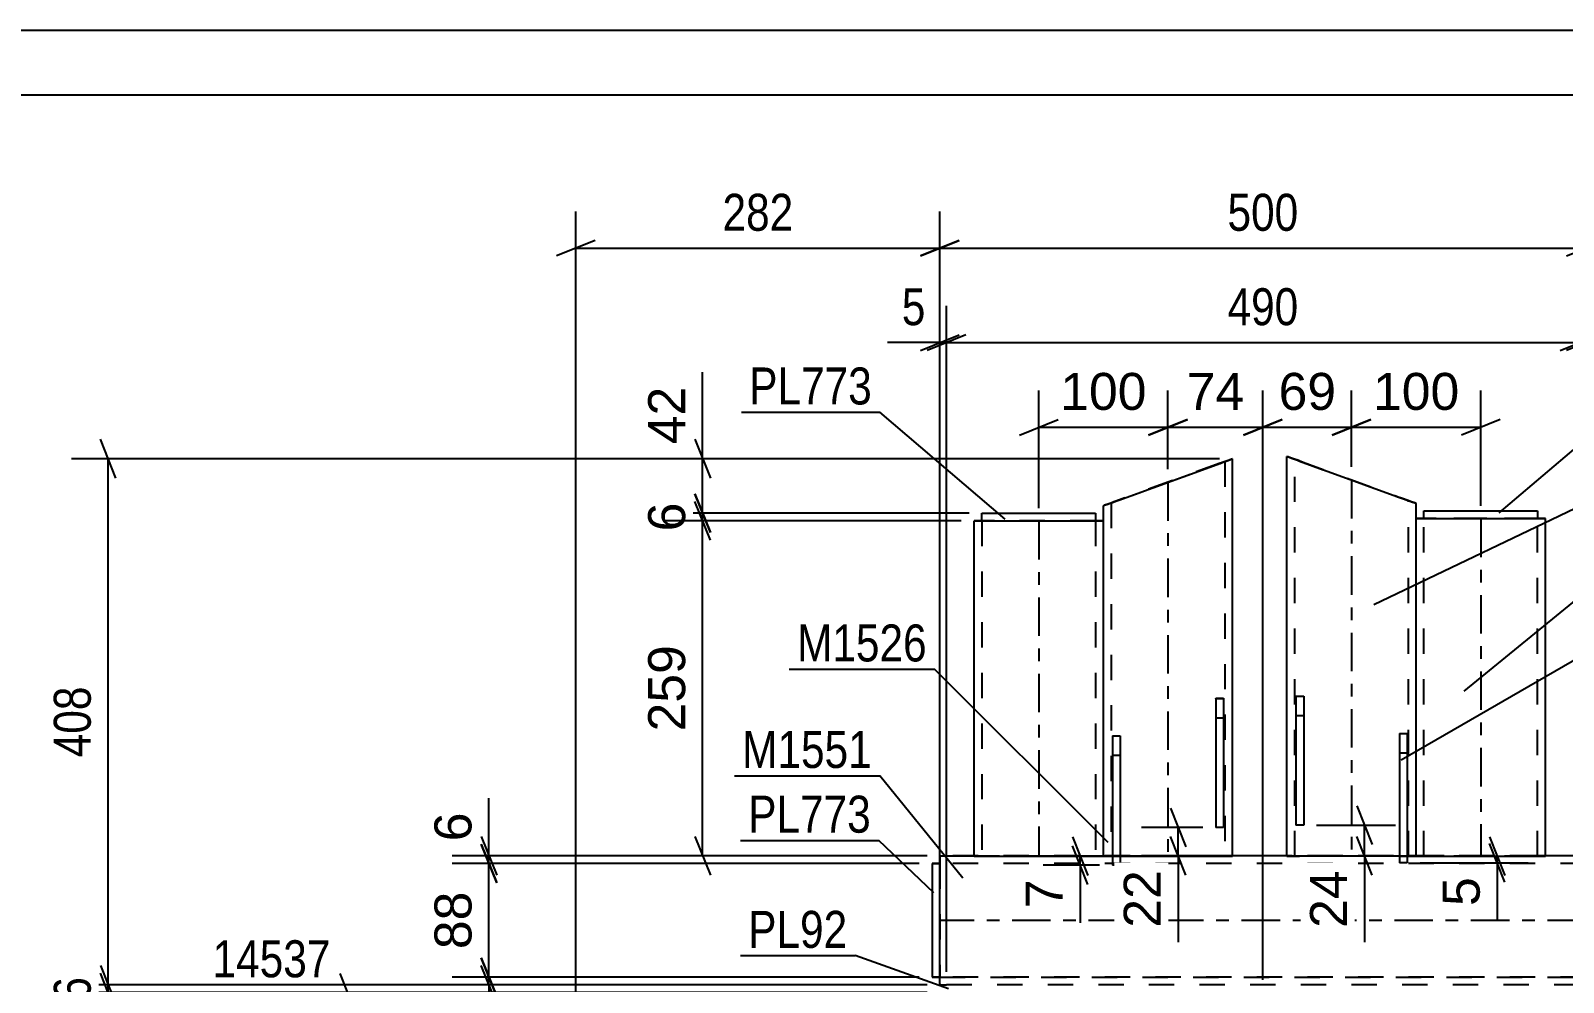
# Model space of a CAD drawing. Header units: millimetres. Extents: x -132 to 462, y -157 to 263.
# Drawn here: x 100.2 to 218.8, y 189.3 to 263 of the extents above; entities that cross this region are included whole.
import ezdxf

# ---------------------------------------------------------------- set-up
doc = ezdxf.new("R2010")
doc.units = ezdxf.units.MM
doc.linetypes.add('DXK_LINE_DOT2', pattern=[3.9198, 1.9599, -1.9599])
doc.linetypes.add('DXK_LINE_DOT3', pattern=[5.9187, 2.979, -0.9799, 0.9799, -0.9799])
doc.styles.add('Arial', font='ARIAL.TTF', dxfattribs={"height": 0.2})
doc.styles.add('Arial Narrow', font='ARIALN.TTF', dxfattribs={"height": 0.2})

# ---------------------------------------------------------------- blocks, each defined once
blk = doc.blocks.new('Unknown-339278202-1134')
at = {"color": 5, "linetype": 'Continuous'}
for p, q in [((461.95, 263), (-132.05, 263)), ((456.95, 258), (-127.05, 258))]:
    blk.add_line(p, q, dxfattribs=at)
blk = doc.blocks.new('Part-339278202-7740 - 2097')
at = {"color": 2, "linetype": 'Continuous'}
for p, q in [((198.12, 211.47), (198.12, 201.47)), ((198.12, 211.47), (198.72, 211.47)), ((198.72, 211.47), (198.72, 201.47)), ((198.72, 201.47), (198.12, 201.47))]:
    blk.add_line(p, q, dxfattribs=at)
at = {"color": 7, "linetype": 'DXK_LINE_DOT2'}
for p, q in [((198.12, 211.47), (198.12, 211.47)), ((198.12, 211.47), (198.72, 211.47)), ((198.72, 211.47), (198.72, 211.47)), ((198.12, 209.97), (198.72, 209.97))]:
    blk.add_line(p, q, dxfattribs=at)
blk = doc.blocks.new('Part-339278202-7738 - 2097')
at = {"color": 2, "linetype": 'Continuous'}
for p, q in [((173.81, 225.03), (173.81, 225.63)), ((173.81, 225.63), (182.61, 225.63)), ((182.61, 225.63), (182.61, 225.03))]:
    blk.add_line(p, q, dxfattribs=at)
at = {"color": 7, "linetype": 'DXK_LINE_DOT2'}
for p, q in [((173.81, 225.63), (182.61, 225.63)), ((173.81, 225.03), (182.61, 225.03)), ((182.61, 225.03), (173.81, 225.03)), ((173.81, 225.03), (173.81, 225.03)), ((173.81, 225.03), (173.81, 225.03)), ((182.61, 225.03), (182.61, 225.03)), ((182.61, 225.03), (182.61, 225.03))]:
    blk.add_line(p, q, dxfattribs=at)
blk = doc.blocks.new('Part-339278202-7741 - 2097')
at = {"color": 2, "linetype": 'Continuous'}
for p, q in [((191.91, 211.3), (191.91, 201.29)), ((191.91, 211.3), (192.51, 211.3)), ((192.51, 211.3), (192.51, 201.29)), ((192.51, 201.29), (191.91, 201.29))]:
    blk.add_line(p, q, dxfattribs=at)
at = {"color": 7, "linetype": 'DXK_LINE_DOT2'}
for p, q in [((191.91, 211.29), (191.91, 211.3)), ((191.91, 211.29), (192.51, 211.29)), ((192.51, 211.29), (192.51, 211.3)), ((191.91, 209.79), (192.51, 209.79))]:
    blk.add_line(p, q, dxfattribs=at)
blk = doc.blocks.new('Part-339278202-7737 - 2097')
at = {"color": 2, "linetype": 'Continuous'}
for p, q in [((208.02, 225.21), (208.02, 225.81)), ((208.02, 225.81), (216.82, 225.81)), ((216.82, 225.81), (216.82, 225.21))]:
    blk.add_line(p, q, dxfattribs=at)
at = {"color": 7, "linetype": 'DXK_LINE_DOT2'}
for p, q in [((208.02, 225.81), (216.82, 225.81)), ((216.82, 225.21), (208.02, 225.21)), ((216.82, 225.21), (208.02, 225.21)), ((208.02, 225.21), (208.02, 225.21)), ((208.02, 225.21), (208.02, 225.21)), ((216.82, 225.21), (216.82, 225.21)), ((216.82, 225.21), (216.82, 225.21))]:
    blk.add_line(p, q, dxfattribs=at)
blk = doc.blocks.new('Part-339278202-7739 - 2097')
at = {"color": 2, "linetype": 'Continuous'}
for p, q in [((206.12, 208.56), (206.12, 198.56)), ((206.12, 208.56), (206.72, 208.56)), ((206.72, 208.56), (206.72, 198.56)), ((206.72, 198.56), (206.12, 198.56))]:
    blk.add_line(p, q, dxfattribs=at)
at = {"color": 7, "linetype": 'DXK_LINE_DOT2'}
for p, q in [((206.12, 208.56), (206.12, 208.56)), ((206.12, 208.56), (206.72, 208.56)), ((206.72, 208.56), (206.72, 208.56)), ((206.12, 207.06), (206.72, 207.06))]:
    blk.add_line(p, q, dxfattribs=at)
blk = doc.blocks.new('Part-339278202-7742 - 2097')
at = {"color": 2, "linetype": 'Continuous'}
for p, q in [((183.91, 208.38), (183.91, 198.38)), ((183.91, 208.38), (184.51, 208.38)), ((184.51, 208.38), (184.51, 198.38)), ((184.51, 198.38), (183.91, 198.38))]:
    blk.add_line(p, q, dxfattribs=at)
at = {"color": 7, "linetype": 'DXK_LINE_DOT2'}
for p, q in [((183.91, 208.38), (183.91, 208.38)), ((183.91, 208.38), (184.51, 208.38)), ((184.51, 208.38), (184.51, 208.38)), ((183.91, 206.88), (184.51, 206.88))]:
    blk.add_line(p, q, dxfattribs=at)
blk = doc.blocks.new('Part-339278202-7743 - 2097')
at = {"color": 2, "linetype": 'Continuous'}
for p, q in [((170.56, 199.1), (173.21, 199.1)), ((170.56, 199.1), (170.56, 197.9)), ((197.42, 199.1), (193.21, 199.1)), ((220.56, 199.1), (217.42, 199.1)), ((220.56, 199.1), (220.56, 199.01)), ((220.56, 199.01), (220.56, 189.1)), ((170.56, 189.19), (170.56, 197.9)), ((170.56, 189.19), (170.56, 189.1)), ((170.56, 189.1), (171.06, 189.1)), ((170.56, 189.1), (171.06, 189.1)), ((220.56, 189.1), (220.06, 189.1)), ((220.56, 189.1), (220.06, 189.1))]:
    blk.add_line(p, q, dxfattribs=at)
at = {"color": 7, "linetype": 'DXK_LINE_DOT2'}
for p, q in [((220.56, 199.1), (170.56, 199.1)), ((170.56, 199.1), (170.56, 199.1)), ((220.56, 198.5), (170.56, 198.5)), ((220.56, 198.5), (170.56, 198.5)), ((170.56, 198.5), (170.56, 198.5)), ((170.56, 198.5), (170.56, 198.45)), ((170.56, 198.45), (170.56, 198.13)), ((173.21, 199.1), (193.21, 199.1)), ((217.42, 199.1), (197.42, 199.1)), ((220.56, 199.1), (220.56, 199.1)), ((220.56, 198.5), (220.56, 198.5)), ((220.56, 198.45), (220.56, 198.5)), ((170.56, 190.3), (170.56, 190.3)), ((170.56, 190.3), (170.56, 190.3)), ((170.56, 190.3), (170.56, 190.3)), ((220.56, 190.3), (220.56, 190.3)), ((220.56, 190.3), (220.56, 190.3)), ((220.56, 190.3), (220.56, 190.3)), ((170.56, 189.7), (220.56, 189.7)), ((220.56, 189.7), (170.56, 189.7)), ((170.56, 189.7), (170.56, 189.7)), ((170.56, 189.1), (170.56, 189.1)), ((170.56, 189.1), (170.56, 189.1)), ((220.06, 189.1), (171.06, 189.1)), ((220.06, 189.1), (171.06, 189.1)), ((220.56, 189.7), (220.56, 189.7)), ((220.56, 189.1), (220.56, 189.1)), ((220.56, 189.1), (220.56, 189.1))]:
    blk.add_line(p, q, dxfattribs=at)
at = {"color": 7, "linetype": 'DXK_LINE_DOT3'}
blk.add_line((220.56, 194.1), (170.56, 194.1), dxfattribs=at)
blk = doc.blocks.new('Part-339278202-7746 - 2097')
at = {"color": 2, "linetype": 'Continuous'}
for p, q in [((207.42, 199.1), (207.42, 225.21)), ((207.42, 225.21), (207.51, 225.21)), ((207.51, 225.21), (207.77, 225.21)), ((207.77, 225.21), (208.16, 225.21)), ((208.16, 225.21), (208.62, 225.21)), ((208.62, 225.21), (216.22, 225.21)), ((216.22, 225.21), (216.68, 225.21)), ((216.68, 225.21), (217.07, 225.21)), ((217.07, 225.21), (217.33, 225.21)), ((217.33, 225.21), (217.42, 225.21)), ((217.42, 199.1), (217.42, 225.21)), ((207.46, 199.06), (207.51, 199.06)), ((207.77, 199.06), (207.51, 199.06)), ((208.16, 199.06), (207.77, 199.06)), ((208.62, 199.06), (208.16, 199.06)), ((208.62, 199.06), (216.22, 199.06)), ((216.68, 199.06), (216.22, 199.06)), ((217.07, 199.06), (216.68, 199.06)), ((217.33, 199.06), (217.07, 199.06)), ((217.33, 199.06), (217.38, 199.06))]:
    blk.add_line(p, q, dxfattribs=at)
at = {"color": 7, "linetype": 'DXK_LINE_DOT2'}
for p, q in [((207.42, 225.21), (207.42, 225.21)), ((207.51, 225.21), (207.42, 225.21)), ((207.77, 225.21), (207.51, 225.21)), ((208.06, 225.21), (207.77, 225.21)), ((208.02, 225.21), (208.02, 225.21)), ((208.02, 199.06), (208.02, 225.21)), ((208.02, 225.21), (208.06, 225.21)), ((208.06, 225.21), (208.02, 225.21)), ((208.06, 225.21), (208.16, 225.21)), ((208.19, 225.21), (208.06, 225.21)), ((208.39, 225.21), (208.06, 225.21)), ((208.16, 225.21), (208.19, 225.21)), ((208.19, 225.21), (208.39, 225.21)), ((208.39, 225.21), (208.19, 225.21)), ((216.22, 225.21), (208.39, 225.21)), ((216.45, 225.21), (208.39, 225.21)), ((216.45, 225.21), (208.39, 225.21)), ((216.64, 225.21), (216.22, 225.21)), ((216.45, 225.21), (216.64, 225.21)), ((216.64, 225.21), (216.45, 225.21)), ((216.64, 225.21), (216.77, 225.21)), ((216.77, 225.21), (216.64, 225.21)), ((217.07, 225.21), (216.64, 225.21)), ((216.77, 225.21), (216.82, 225.21)), ((216.82, 225.21), (216.77, 225.21)), ((216.82, 225.21), (216.82, 225.21)), ((216.82, 199.06), (216.82, 225.21)), ((217.33, 225.21), (217.07, 225.21)), ((217.42, 225.21), (217.33, 225.21)), ((217.42, 225.21), (217.42, 225.21)), ((207.42, 199.06), (207.42, 199.1)), ((207.42, 199.1), (207.42, 199.06)), ((207.42, 199.06), (207.42, 199.06)), ((207.42, 199.06), (207.46, 199.06)), ((207.42, 199.06), (207.51, 199.06)), ((207.51, 199.06), (207.77, 199.06)), ((207.77, 199.06), (208.16, 199.06)), ((208.02, 199.1), (208.02, 199.06)), ((208.02, 199.06), (208.06, 199.06)), ((208.06, 199.06), (208.02, 199.06)), ((208.06, 199.06), (208.16, 199.06)), ((208.19, 199.06), (208.06, 199.06)), ((208.16, 199.06), (208.19, 199.06)), ((208.16, 199.06), (208.39, 199.06)), ((208.19, 199.06), (208.39, 199.06)), ((208.39, 199.06), (208.19, 199.06)), ((216.22, 199.06), (208.39, 199.06)), ((216.45, 199.06), (208.39, 199.06)), ((216.45, 199.06), (208.39, 199.06)), ((216.22, 199.06), (216.68, 199.06)), ((216.45, 199.06), (216.64, 199.06)), ((216.64, 199.06), (216.45, 199.06)), ((216.64, 199.06), (216.77, 199.06)), ((216.77, 199.06), (216.64, 199.06)), ((216.68, 199.06), (217.07, 199.06)), ((216.77, 199.06), (216.82, 199.06)), ((216.82, 199.06), (216.77, 199.06)), ((216.82, 199.1), (216.82, 199.06)), ((217.07, 199.06), (217.33, 199.06)), ((217.33, 199.06), (217.42, 199.06)), ((217.38, 199.06), (217.42, 199.06)), ((217.42, 199.06), (217.42, 199.1)), ((217.42, 199.1), (217.42, 199.06)), ((217.42, 199.06), (217.42, 199.06))]:
    blk.add_line(p, q, dxfattribs=at)
at = {"color": 7, "linetype": 'DXK_LINE_DOT3'}
blk.add_line((212.42, 225.21), (212.42, 199.06), dxfattribs=at)
blk = doc.blocks.new('Part-339278202-7733 - 2097')
at = {"color": 2, "linetype": 'Continuous'}
for p, q in [((197.42, 199.1), (197.42, 230.03)), ((197.42, 230.03), (197.51, 230)), ((197.51, 230), (197.77, 229.9)), ((197.77, 229.9), (198.16, 229.76)), ((198.16, 229.76), (198.62, 229.59)), ((198.62, 229.59), (206.22, 226.83)), ((206.22, 226.83), (206.68, 226.66)), ((206.68, 226.66), (207.07, 226.52)), ((207.07, 226.52), (207.33, 226.42)), ((207.33, 226.42), (207.42, 226.39)), ((207.42, 199.1), (207.42, 226.39)), ((197.46, 199.06), (197.51, 199.06)), ((197.77, 199.06), (197.51, 199.06)), ((198.16, 199.06), (197.77, 199.06)), ((198.62, 199.06), (198.16, 199.06)), ((206.12, 199.06), (198.62, 199.06)), ((206.72, 199.06), (207.07, 199.06)), ((207.07, 199.06), (207.33, 199.06)), ((207.33, 199.06), (207.38, 199.06))]:
    blk.add_line(p, q, dxfattribs=at)
at = {"color": 7, "linetype": 'DXK_LINE_DOT2'}
for p, q in [((197.42, 230.03), (197.42, 230.03)), ((197.51, 229.99), (197.42, 230.03)), ((197.77, 229.9), (197.51, 229.99)), ((198.16, 229.76), (197.77, 229.9)), ((198.02, 229.81), (198.02, 229.81)), ((198.02, 199.06), (198.02, 229.81)), ((198.02, 229.81), (198.06, 229.79)), ((198.06, 229.79), (198.02, 229.81)), ((198.06, 229.79), (198.19, 229.75)), ((198.19, 229.75), (198.06, 229.79)), ((198.62, 229.59), (198.16, 229.76)), ((198.19, 229.75), (198.39, 229.67)), ((198.39, 229.68), (198.19, 229.75)), ((198.39, 229.68), (206.45, 226.74)), ((198.39, 229.67), (206.45, 226.74)), ((198.62, 229.59), (206.22, 226.82)), ((206.64, 226.67), (206.22, 226.82)), ((206.45, 226.74), (206.64, 226.67)), ((206.64, 226.67), (206.45, 226.74)), ((206.64, 226.67), (206.77, 226.62)), ((206.77, 226.62), (206.64, 226.67)), ((207.07, 226.52), (206.64, 226.67)), ((206.77, 226.62), (206.82, 226.61)), ((206.82, 226.61), (206.77, 226.62)), ((206.82, 226.61), (206.82, 226.61)), ((206.82, 199.06), (206.82, 226.61)), ((207.33, 226.42), (207.07, 226.52)), ((207.42, 226.39), (207.33, 226.42)), ((207.42, 226.39), (207.42, 226.39)), ((197.42, 199.06), (197.42, 199.1)), ((197.42, 199.1), (197.42, 199.06)), ((197.42, 199.06), (197.42, 199.06)), ((197.42, 199.06), (197.46, 199.06)), ((197.42, 199.06), (197.51, 199.06)), ((197.51, 199.06), (197.77, 199.06)), ((197.77, 199.06), (198.16, 199.06)), ((198.02, 199.1), (198.02, 199.06)), ((198.02, 199.06), (198.06, 199.06)), ((198.06, 199.06), (198.02, 199.06)), ((198.06, 199.06), (198.19, 199.06)), ((198.19, 199.06), (198.06, 199.06)), ((198.16, 199.06), (198.39, 199.06)), ((198.19, 199.06), (198.39, 199.06)), ((198.39, 199.06), (198.19, 199.06)), ((206.22, 199.06), (198.39, 199.06)), ((206.45, 199.06), (198.39, 199.06)), ((206.45, 199.06), (198.39, 199.06)), ((206.22, 199.06), (206.12, 199.06)), ((206.22, 199.06), (206.68, 199.06)), ((206.22, 199.06), (206.68, 199.06)), ((206.45, 199.06), (206.64, 199.06)), ((206.64, 199.06), (206.45, 199.06)), ((206.64, 199.06), (206.77, 199.06)), ((206.77, 199.06), (206.64, 199.06)), ((206.68, 199.06), (207.07, 199.06)), ((206.68, 199.06), (206.72, 199.06)), ((206.77, 199.06), (206.82, 199.06)), ((206.82, 199.06), (206.77, 199.06)), ((206.82, 199.1), (206.82, 199.06)), ((207.07, 199.06), (207.33, 199.06)), ((207.33, 199.06), (207.42, 199.06)), ((207.38, 199.06), (207.42, 199.06)), ((207.42, 199.06), (207.42, 199.1)), ((207.42, 199.1), (207.42, 199.06)), ((207.42, 199.06), (207.42, 199.06))]:
    blk.add_line(p, q, dxfattribs=at)
at = {"color": 7, "linetype": 'DXK_LINE_DOT3'}
blk.add_line((202.42, 228.21), (202.42, 199.06), dxfattribs=at)
blk = doc.blocks.new('Part-339278202-7734 - 2097')
at = {"color": 7, "linetype": 'DXK_LINE_DOT2'}
for p, q in [((192.24, 229.5), (184.18, 226.56)), ((192.24, 229.49), (184.18, 226.56)), ((184.41, 226.65), (192.01, 229.41)), ((192.47, 229.58), (192.01, 229.41)), ((192.24, 229.49), (192.47, 229.58)), ((192.24, 229.5), (192.43, 229.57)), ((192.43, 229.57), (192.47, 229.58)), ((192.86, 229.72), (192.47, 229.58)), ((192.47, 229.58), (192.56, 229.61)), ((192.47, 229.58), (192.56, 229.61)), ((192.56, 229.61), (192.61, 229.63)), ((192.56, 229.61), (192.61, 229.63)), ((192.61, 229.63), (192.61, 229.63)), ((192.61, 229.63), (192.61, 199.06)), ((193.12, 229.81), (192.86, 229.72)), ((193.21, 229.85), (193.12, 229.81)), ((193.21, 229.85), (193.21, 229.85)), ((184.41, 226.65), (183.86, 226.44)), ((183.3, 226.24), (183.21, 226.21)), ((183.21, 226.21), (183.21, 226.21)), ((183.56, 226.34), (183.3, 226.24)), ((183.86, 226.44), (183.56, 226.34)), ((183.86, 226.44), (183.81, 226.43)), ((183.81, 226.43), (183.86, 226.44)), ((183.81, 226.43), (183.81, 226.43)), ((183.81, 226.43), (183.81, 199.06)), ((183.86, 226.44), (183.99, 226.49)), ((183.95, 226.48), (183.86, 226.44)), ((184.18, 226.56), (183.95, 226.48)), ((183.99, 226.49), (184.18, 226.56)), ((183.21, 199.06), (183.21, 199.1)), ((183.21, 199.1), (183.21, 199.06)), ((183.21, 199.06), (183.21, 199.06)), ((183.21, 199.06), (183.25, 199.06)), ((183.21, 199.06), (183.3, 199.06)), ((183.3, 199.06), (183.56, 199.06)), ((183.56, 199.06), (183.95, 199.06)), ((183.86, 199.06), (183.81, 199.06)), ((183.81, 199.06), (183.86, 199.06)), ((183.99, 199.06), (183.86, 199.06)), ((183.86, 199.06), (183.95, 199.06)), ((184.41, 199.06), (183.91, 199.06)), ((183.95, 199.06), (183.99, 199.06)), ((183.95, 199.06), (184.41, 199.06)), ((184.18, 199.06), (183.99, 199.06)), ((183.99, 199.06), (184.18, 199.06)), ((184.18, 199.06), (192.24, 199.06)), ((184.18, 199.06), (192.24, 199.06)), ((184.41, 199.06), (192.01, 199.06)), ((184.41, 199.06), (184.51, 199.06)), ((192.01, 199.06), (192.47, 199.06)), ((192.43, 199.06), (192.24, 199.06)), ((192.24, 199.06), (192.47, 199.06)), ((192.56, 199.06), (192.43, 199.06)), ((192.47, 199.06), (192.56, 199.06)), ((192.47, 199.06), (192.86, 199.06)), ((192.61, 199.06), (192.56, 199.06)), ((192.56, 199.06), (192.61, 199.06)), ((192.86, 199.06), (193.12, 199.06)), ((193.12, 199.06), (193.21, 199.06)), ((193.17, 199.06), (193.21, 199.06)), ((193.21, 199.06), (193.21, 199.1)), ((193.21, 199.1), (193.21, 199.06)), ((193.21, 199.06), (193.21, 199.06))]:
    blk.add_line(p, q, dxfattribs=at)
at = {"color": 2, "linetype": 'Continuous'}
for p, q in [((184.41, 226.65), (192.01, 229.41)), ((192.01, 229.41), (192.47, 229.58)), ((192.47, 229.58), (192.86, 229.72)), ((192.86, 229.72), (193.12, 229.82)), ((193.12, 229.82), (193.21, 229.85)), ((193.21, 199.1), (193.21, 229.85)), ((183.95, 226.48), (184.41, 226.65)), ((183.21, 226.21), (183.3, 226.24)), ((183.21, 199.1), (183.21, 226.21)), ((183.3, 226.24), (183.56, 226.34)), ((183.56, 226.34), (183.95, 226.48)), ((183.25, 199.06), (183.3, 199.06)), ((183.56, 199.06), (183.3, 199.06)), ((183.91, 199.06), (183.56, 199.06)), ((184.51, 199.06), (192.01, 199.06)), ((192.47, 199.06), (192.01, 199.06)), ((192.86, 199.06), (192.47, 199.06)), ((193.12, 199.06), (192.86, 199.06)), ((193.12, 199.06), (193.17, 199.06))]:
    blk.add_line(p, q, dxfattribs=at)
at = {"color": 7, "linetype": 'DXK_LINE_DOT3'}
blk.add_line((188.21, 228.03), (188.21, 199.06), dxfattribs=at)
blk = doc.blocks.new('Part-339278202-7735 - 2097')
at = {"color": 2, "linetype": 'Continuous'}
for p, q in [((173.21, 199.1), (173.21, 225.03)), ((173.21, 225.03), (173.3, 225.03)), ((173.3, 225.03), (173.56, 225.03)), ((173.56, 225.03), (173.95, 225.03)), ((173.95, 225.03), (174.41, 225.03)), ((174.41, 225.03), (182.01, 225.03)), ((182.01, 225.03), (182.47, 225.03)), ((182.47, 225.03), (182.86, 225.03)), ((182.86, 225.03), (183.12, 225.03)), ((183.12, 225.03), (183.21, 225.03)), ((183.21, 199.1), (183.21, 225.03)), ((173.25, 199.06), (173.3, 199.06)), ((173.56, 199.06), (173.3, 199.06)), ((173.95, 199.06), (173.56, 199.06)), ((174.41, 199.06), (173.95, 199.06)), ((174.41, 199.06), (182.01, 199.06)), ((182.47, 199.06), (182.01, 199.06)), ((182.86, 199.06), (182.47, 199.06)), ((183.12, 199.06), (182.86, 199.06)), ((183.12, 199.06), (183.17, 199.06))]:
    blk.add_line(p, q, dxfattribs=at)
at = {"color": 7, "linetype": 'DXK_LINE_DOT2'}
for p, q in [((173.21, 225.03), (173.21, 225.03)), ((173.3, 225.03), (173.21, 225.03)), ((173.56, 225.03), (173.3, 225.03)), ((173.86, 225.03), (173.56, 225.03)), ((173.81, 225.03), (173.81, 225.03)), ((173.81, 225.03), (173.81, 199.06)), ((173.86, 225.03), (173.81, 225.03)), ((173.81, 225.03), (173.86, 225.03)), ((173.99, 225.03), (173.86, 225.03)), ((173.86, 225.03), (173.95, 225.03)), ((174.41, 225.03), (173.86, 225.03)), ((173.95, 225.03), (173.99, 225.03)), ((174.18, 225.03), (173.99, 225.03)), ((173.99, 225.03), (174.18, 225.03)), ((174.18, 225.03), (182.24, 225.03)), ((174.18, 225.03), (182.24, 225.03)), ((174.41, 225.03), (182.01, 225.03)), ((182.47, 225.03), (182.01, 225.03)), ((182.43, 225.03), (182.24, 225.03)), ((182.24, 225.03), (182.43, 225.03)), ((182.56, 225.03), (182.43, 225.03)), ((182.43, 225.03), (182.56, 225.03)), ((182.86, 225.03), (182.47, 225.03)), ((182.61, 225.03), (182.56, 225.03)), ((182.56, 225.03), (182.61, 225.03)), ((182.61, 225.03), (182.61, 225.03)), ((182.61, 225.03), (182.61, 199.06)), ((183.12, 225.03), (182.86, 225.03)), ((183.21, 225.03), (183.12, 225.03)), ((183.21, 225.03), (183.21, 225.03)), ((173.21, 199.06), (173.21, 199.1)), ((173.21, 199.1), (173.21, 199.06)), ((173.21, 199.06), (173.21, 199.06)), ((173.21, 199.06), (173.25, 199.06)), ((173.21, 199.06), (173.3, 199.06)), ((173.3, 199.06), (173.56, 199.06)), ((173.56, 199.06), (173.95, 199.06)), ((173.86, 199.06), (173.81, 199.06)), ((173.81, 199.06), (173.86, 199.06)), ((173.99, 199.06), (173.86, 199.06)), ((173.86, 199.06), (173.95, 199.06)), ((173.95, 199.06), (173.99, 199.06)), ((173.95, 199.06), (174.18, 199.06)), ((174.18, 199.06), (173.99, 199.06)), ((173.99, 199.06), (174.18, 199.06)), ((174.18, 199.06), (182.01, 199.06)), ((174.18, 199.06), (182.24, 199.06)), ((174.18, 199.06), (182.24, 199.06)), ((182.01, 199.06), (182.47, 199.06)), ((182.43, 199.06), (182.24, 199.06)), ((182.24, 199.06), (182.43, 199.06)), ((182.56, 199.06), (182.43, 199.06)), ((182.43, 199.06), (182.56, 199.06)), ((182.47, 199.06), (182.86, 199.06)), ((182.61, 199.06), (182.56, 199.06)), ((182.56, 199.06), (182.61, 199.06)), ((182.86, 199.06), (183.12, 199.06)), ((183.12, 199.06), (183.21, 199.06)), ((183.17, 199.06), (183.21, 199.06)), ((183.21, 199.06), (183.21, 199.1)), ((183.21, 199.1), (183.21, 199.06)), ((183.21, 199.06), (183.21, 199.06))]:
    blk.add_line(p, q, dxfattribs=at)
at = {"color": 7, "linetype": 'DXK_LINE_DOT3'}
blk.add_line((178.21, 225.03), (178.21, 199.06), dxfattribs=at)
blk = doc.blocks.new('Part-339278202-7745 - 2097')
at = {"color": 2, "linetype": 'Continuous'}
for p, q in [((170.56, 198.5), (169.96, 198.5)), ((169.96, 198.5), (169.96, 189.7)), ((169.96, 189.7), (170.56, 189.7)), ((170.56, 189.7), (169.96, 189.7))]:
    blk.add_line(p, q, dxfattribs=at)
at = {"color": 7, "linetype": 'DXK_LINE_DOT2'}
for p, q in [((169.96, 198.5), (170.56, 198.5)), ((170.56, 198.5), (170.56, 189.7)), ((169.96, 189.7), (169.96, 189.7)), ((169.96, 189.7), (169.96, 189.7)), ((170.56, 189.7), (170.56, 189.7))]:
    blk.add_line(p, q, dxfattribs=at)
blk = doc.blocks.new('StraightDimension-339278202-9805 - 2097')
at = {"color": 7, "linetype": 'Continuous'}
for p, q in [((106.78, 228.35), (105.58, 231.35)), ((192.21, 229.85), (103.33, 229.85)), ((106.18, 189.1), (106.18, 229.85)), ((105.58, 190.6), (106.78, 187.6)), ((169.56, 189.1), (103.33, 189.1))]:
    blk.add_line(p, q, dxfattribs=at)
at = {"color": 0}
blk.add_wipeout([(105.43, 212.82), (101.23, 212.82), (101.23, 206.13), (105.43, 206.13)], dxfattribs=at)
at = {"color": 3, "style": 'Arial Narrow'}
blk.add_text('408', height=2.863, rotation=90.0002, dxfattribs=at).set_placement((104.83, 206.73))
blk = doc.blocks.new('StraightDimension-339278202-2503 - 2097')
at = {"color": 7, "linetype": 'Continuous'}
for p, q in [((220.06, 190.1), (220.06, 241.69)), ((220.56, 189.5), (220.56, 241.69)), ((218.56, 238.24), (221.56, 239.44)), ((222.06, 239.44), (219.06, 238.24)), ((220.06, 238.84), (220.56, 238.84)), ((220.56, 238.84), (224.64, 238.84)), ((220.56, 238.84), (224.64, 238.84))]:
    blk.add_line(p, q, dxfattribs=at)
at = {"color": 0}
blk.add_wipeout([(224.12, 239.59), (224.12, 243.79), (221.09, 243.79), (221.09, 239.59)], dxfattribs=at)
at = {"color": 3, "style": 'Arial Narrow'}
blk.add_text('5', height=2.86, dxfattribs=at).set_placement((221.69, 240.19))
blk = doc.blocks.new('StraightDimension-339278202-9509 - 2097')
at = {"color": 7, "linetype": 'Continuous'}
for p, q in [((188.21, 229.03), (188.21, 235.13)), ((195.56, 189.5), (195.56, 235.13)), ((186.71, 231.68), (189.71, 232.88)), ((197.06, 232.88), (194.06, 231.68)), ((188.21, 232.28), (195.56, 232.28))]:
    blk.add_line(p, q, dxfattribs=at)
at = {"color": 0}
blk.add_wipeout([(194.71, 233.03), (194.71, 237.23), (189.06, 237.23), (189.06, 233.03)], dxfattribs=at)
at = {"color": 3, "style": 'Arial'}
blk.add_text('74', height=2.865, dxfattribs=at).set_placement((189.66, 233.63))
blk = doc.blocks.new('StraightDimension-339278202-2517 - 2097')
at = {"color": 7, "linetype": 'Continuous'}
for p, q in [((170.56, 189.5), (170.56, 241.69)), ((171.06, 190.1), (171.06, 241.69)), ((170.56, 238.84), (166.49, 238.84)), ((170.56, 238.84), (166.49, 238.84)), ((169.06, 238.24), (172.06, 239.44)), ((172.56, 239.44), (169.56, 238.24)), ((170.56, 238.84), (171.06, 238.84))]:
    blk.add_line(p, q, dxfattribs=at)
at = {"color": 0}
blk.add_wipeout([(170.04, 239.59), (170.04, 243.79), (167.01, 243.79), (167.01, 239.59)], dxfattribs=at)
at = {"color": 3, "style": 'Arial Narrow'}
blk.add_text('5', height=2.86, dxfattribs=at).set_placement((167.61, 240.19))
blk = doc.blocks.new('StraightDimension-339278202-2308 - 2097')
at = {"color": 7, "linetype": 'Continuous'}
for p, q in [((142.37, 170.84), (142.37, 249)), ((170.56, 189.49), (170.56, 249)), ((143.87, 246.75), (140.87, 245.55)), ((142.37, 246.15), (170.56, 246.15)), ((169.06, 245.55), (172.06, 246.75))]:
    blk.add_line(p, q, dxfattribs=at)
at = {"color": 0}
blk.add_wipeout([(159.81, 246.9), (159.81, 251.1), (153.13, 251.1), (153.13, 246.9)], dxfattribs=at)
at = {"color": 3, "style": 'Arial Narrow'}
blk.add_text('282', height=2.863, dxfattribs=at).set_placement((153.73, 247.5))
blk = doc.blocks.new('StraightDimension-339278202-2509 - 2097')
at = {"color": 7, "linetype": 'Continuous'}
for p, q in [((171.06, 190.1), (171.06, 241.69)), ((220.06, 190.1), (220.06, 241.69)), ((172.56, 239.44), (169.56, 238.24)), ((171.06, 238.84), (220.06, 238.84)), ((218.56, 238.24), (221.56, 239.44))]:
    blk.add_line(p, q, dxfattribs=at)
at = {"color": 0}
blk.add_wipeout([(198.91, 239.59), (198.91, 243.79), (192.22, 243.79), (192.22, 239.59)], dxfattribs=at)
at = {"color": 3, "style": 'Arial Narrow'}
blk.add_text('490', height=2.863, dxfattribs=at).set_placement((192.82, 240.19))
blk = doc.blocks.new('StraightDimension-339278202-2283 - 2097')
at = {"color": 7, "linetype": 'Continuous'}
for p, q in [((124.1, 189.99), (125.3, 186.99)), ((169.56, 188.49), (114.26, 188.49)), ((124.7, 180.1), (124.7, 188.49)), ((125.3, 178.6), (124.1, 181.6)), ((169.56, 180.1), (109.76, 180.1))]:
    blk.add_line(p, q, dxfattribs=at)
at = {"color": 0, "linetype": 'Continuous'}
blk.add_wipeout([(124, 189.09), (124, 193.29), (113.66, 193.29), (113.66, 189.09)], dxfattribs=at)
at = {"color": 0}
blk.add_wipeout([(123.95, 186.73), (119.75, 186.73), (119.75, 181.87), (123.95, 181.87)], dxfattribs=at)
at = {"color": 3, "linetype": 'Continuous', "style": 'Arial Narrow'}
blk.add_text('14537', height=2.863, dxfattribs=at).set_placement((114.26, 189.69))
at = {"color": 3, "style": 'Arial Narrow'}
blk.add_text('84', height=2.863, rotation=90.0002, dxfattribs=at).set_placement((123.35, 182.47))
blk = doc.blocks.new('StraightDimension-339278202-2328 - 2097')
at = {"color": 7, "linetype": 'Continuous'}
for p, q in [((170.56, 189.49), (170.56, 249)), ((220.56, 189.49), (220.56, 249)), ((172.06, 246.75), (169.06, 245.55)), ((170.56, 246.15), (220.56, 246.15)), ((219.06, 245.55), (222.06, 246.75))]:
    blk.add_line(p, q, dxfattribs=at)
at = {"color": 0}
blk.add_wipeout([(198.91, 246.9), (198.91, 251.1), (192.22, 251.1), (192.22, 246.9)], dxfattribs=at)
at = {"color": 3, "style": 'Arial Narrow'}
blk.add_text('500', height=2.863, dxfattribs=at).set_placement((192.82, 247.5))
blk = doc.blocks.new('StraightDimension-339278202-9445 - 2097')
at = {"color": 7, "linetype": 'Continuous'}
for p, q in [((135.65, 199.1), (135.65, 203.57)), ((135.65, 199.1), (135.65, 203.57)), ((135.05, 200.6), (136.25, 197.6)), ((136.25, 197), (135.05, 200)), ((169.56, 199.1), (132.8, 199.1)), ((168.96, 198.5), (132.8, 198.5)), ((135.65, 198.5), (135.65, 199.1))]:
    blk.add_line(p, q, dxfattribs=at)
at = {"color": 0}
blk.add_wipeout([(134.9, 203.05), (130.7, 203.05), (130.7, 199.62), (134.9, 199.62)], dxfattribs=at)
at = {"color": 3, "style": 'Arial'}
blk.add_text('6', height=2.87, rotation=90.0002, dxfattribs=at).set_placement((134.3, 200.22))
blk = doc.blocks.new('StraightDimension-339278202-9446 - 2097')
at = {"color": 7, "linetype": 'Continuous'}
for p, q in [((135.05, 200), (136.25, 197)), ((168.96, 198.5), (132.8, 198.5)), ((135.65, 189.7), (135.65, 198.5)), ((136.25, 188.2), (135.05, 191.2)), ((168.96, 189.7), (132.8, 189.7))]:
    blk.add_line(p, q, dxfattribs=at)
at = {"color": 0}
blk.add_wipeout([(134.9, 196.92), (130.7, 196.92), (130.7, 191.27), (134.9, 191.27)], dxfattribs=at)
at = {"color": 3, "style": 'Arial'}
blk.add_text('88', height=2.865, rotation=90.0002, dxfattribs=at).set_placement((134.3, 191.87))
blk = doc.blocks.new('StraightDimension-339278202-9447 - 2097')
at = {"color": 7, "linetype": 'Continuous'}
for p, q in [((135.05, 191.2), (136.25, 188.2)), ((136.25, 187.6), (135.05, 190.6)), ((168.96, 189.7), (132.8, 189.7)), ((169.56, 189.1), (132.8, 189.1)), ((135.65, 189.1), (135.65, 189.7)), ((135.65, 189.1), (135.65, 184.62)), ((135.65, 189.1), (135.65, 184.62))]:
    blk.add_line(p, q, dxfattribs=at)
at = {"color": 0}
blk.add_wipeout([(134.9, 188.57), (130.7, 188.57), (130.7, 185.15), (134.9, 185.15)], dxfattribs=at)
at = {"color": 3, "style": 'Arial'}
blk.add_text('6', height=2.87, rotation=90.0002, dxfattribs=at).set_placement((134.3, 185.75))
blk = doc.blocks.new('StraightDimension-339278202-9507 - 2097')
at = {"color": 7, "linetype": 'Continuous'}
for p, q in [((202.42, 229.21), (202.42, 235.13)), ((212.42, 226.21), (212.42, 235.13)), ((200.92, 231.68), (203.92, 232.88)), ((213.92, 232.88), (210.92, 231.68)), ((202.42, 232.28), (212.42, 232.28))]:
    blk.add_line(p, q, dxfattribs=at)
at = {"color": 0}
blk.add_wipeout([(211.35, 233.03), (211.35, 237.23), (203.48, 237.23), (203.48, 233.03)], dxfattribs=at)
at = {"color": 3, "style": 'Arial'}
blk.add_text('100', height=2.865, dxfattribs=at).set_placement((204.08, 233.63))
blk = doc.blocks.new('StraightDimension-339278202-9508 - 2097')
at = {"color": 7, "linetype": 'Continuous'}
for p, q in [((195.56, 189.5), (195.56, 235.13)), ((202.42, 229.21), (202.42, 235.13)), ((194.06, 231.68), (197.06, 232.88)), ((203.92, 232.88), (200.92, 231.68)), ((195.56, 232.28), (202.42, 232.28))]:
    blk.add_line(p, q, dxfattribs=at)
at = {"color": 0}
blk.add_wipeout([(201.81, 233.03), (201.81, 237.23), (196.17, 237.23), (196.17, 233.03)], dxfattribs=at)
at = {"color": 3, "style": 'Arial'}
blk.add_text('69', height=2.865, dxfattribs=at).set_placement((196.77, 233.63))
blk = doc.blocks.new('StraightDimension-339278202-9510 - 2097')
at = {"color": 7, "linetype": 'Continuous'}
for p, q in [((178.21, 226.03), (178.21, 235.13)), ((188.21, 229.03), (188.21, 235.13)), ((176.71, 231.68), (179.71, 232.88)), ((189.71, 232.88), (186.71, 231.68)), ((178.21, 232.28), (188.21, 232.28))]:
    blk.add_line(p, q, dxfattribs=at)
at = {"color": 0}
blk.add_wipeout([(187.15, 233.03), (187.15, 237.23), (179.27, 237.23), (179.27, 233.03)], dxfattribs=at)
at = {"color": 3, "style": 'Arial'}
blk.add_text('100', height=2.865, dxfattribs=at).set_placement((179.87, 233.63))
blk = doc.blocks.new('StraightDimension-339278202-9678 - 2097')
at = {"color": 7, "linetype": 'Continuous'}
for p, q in [((180.81, 200.56), (182.01, 197.56)), ((182.01, 196.88), (180.81, 199.88)), ((182.91, 199.06), (178.56, 199.06)), ((182.91, 198.38), (178.56, 198.38)), ((181.41, 198.38), (181.41, 199.06)), ((181.41, 198.38), (181.41, 193.91)), ((181.41, 198.38), (181.41, 193.91))]:
    blk.add_line(p, q, dxfattribs=at)
at = {"color": 0}
blk.add_wipeout([(180.66, 197.86), (176.46, 197.86), (176.46, 194.43), (180.66, 194.43)], dxfattribs=at)
at = {"color": 3, "style": 'Arial'}
blk.add_text('7', height=2.87, rotation=90.0002, dxfattribs=at).set_placement((180.06, 195.03))
blk = doc.blocks.new('StraightDimension-339278202-9705 - 2097')
at = {"color": 7, "linetype": 'Continuous'}
for p, q in [((213.09, 200.56), (214.29, 197.56)), ((214.29, 197.06), (213.09, 200.06)), ((207.71, 199.06), (216.09, 199.06)), ((207.72, 198.56), (216.09, 198.56)), ((213.69, 198.56), (213.69, 199.06)), ((213.69, 198.56), (213.69, 194.08)), ((213.69, 198.56), (213.69, 194.08))]:
    blk.add_line(p, q, dxfattribs=at)
at = {"color": 0}
blk.add_wipeout([(212.94, 198.03), (208.74, 198.03), (208.74, 194.61), (212.94, 194.61)], dxfattribs=at)
at = {"color": 3, "style": 'Arial'}
blk.add_text('5', height=2.87, rotation=90.0002, dxfattribs=at).set_placement((212.34, 195.21))
blk = doc.blocks.new('StraightDimension-339278202-9720 - 2097')
at = {"color": 7, "linetype": 'Continuous'}
for p, q in [((202.82, 202.97), (204.02, 199.97)), ((199.72, 201.47), (205.82, 201.47)), ((204.02, 197.6), (202.82, 200.6)), ((203.42, 199.1), (203.42, 201.47)), ((198.39, 199.1), (205.82, 199.1)), ((203.42, 199.1), (203.42, 192.4)), ((203.42, 199.1), (203.42, 192.4))]:
    blk.add_line(p, q, dxfattribs=at)
at = {"color": 0}
blk.add_wipeout([(202.67, 198.57), (198.47, 198.57), (198.47, 192.92), (202.67, 192.92)], dxfattribs=at)
at = {"color": 3, "style": 'Arial'}
blk.add_text('24', height=2.865, rotation=90.0002, dxfattribs=at).set_placement((202.07, 193.52))
blk = doc.blocks.new('StraightDimension-339278202-9727 - 2097')
at = {"color": 7, "linetype": 'Continuous'}
for p, q in [((188.4, 202.79), (189.6, 199.79)), ((190.91, 201.29), (186.15, 201.29)), ((189.6, 197.6), (188.4, 200.6)), ((189, 199.1), (189, 201.29)), ((192.21, 199.1), (186.15, 199.1)), ((189, 199.1), (189, 192.4)), ((189, 199.1), (189, 192.4))]:
    blk.add_line(p, q, dxfattribs=at)
at = {"color": 0}
blk.add_wipeout([(188.25, 198.57), (184.05, 198.57), (184.05, 192.93), (188.25, 192.93)], dxfattribs=at)
at = {"color": 3, "style": 'Arial'}
blk.add_text('22', height=2.865, rotation=90.0002, dxfattribs=at).set_placement((187.65, 193.53))
blk = doc.blocks.new('StraightDimension-339278202-9737 - 2097')
at = {"color": 7, "linetype": 'Continuous'}
for p, q in [((152.19, 229.85), (152.19, 236.55)), ((152.19, 229.85), (152.19, 236.55)), ((151.59, 231.35), (152.79, 228.35)), ((192.21, 229.85), (149.34, 229.85)), ((152.19, 225.63), (152.19, 229.85)), ((152.79, 224.13), (151.59, 227.13)), ((172.81, 225.63), (149.34, 225.63))]:
    blk.add_line(p, q, dxfattribs=at)
at = {"color": 0}
blk.add_wipeout([(151.44, 236.02), (147.24, 236.02), (147.24, 230.37), (151.44, 230.37)], dxfattribs=at)
at = {"color": 3, "style": 'Arial'}
blk.add_text('42', height=2.865, rotation=90.0002, dxfattribs=at).set_placement((150.84, 230.97))
blk = doc.blocks.new('StraightDimension-339278202-9738 - 2097')
at = {"color": 7, "linetype": 'Continuous'}
for p, q in [((151.59, 227.13), (152.79, 224.13)), ((172.81, 225.63), (149.34, 225.63)), ((152.79, 223.53), (151.59, 226.53)), ((152.19, 225.03), (152.19, 225.63)), ((172.21, 225.03), (149.34, 225.03))]:
    blk.add_line(p, q, dxfattribs=at)
at = {"color": 0}
blk.add_wipeout([(151.44, 227.04), (147.24, 227.04), (147.24, 223.62), (151.44, 223.62)], dxfattribs=at)
at = {"color": 3, "style": 'Arial'}
blk.add_text('6', height=2.87, rotation=90.0002, dxfattribs=at).set_placement((150.84, 224.22))
blk = doc.blocks.new('StraightDimension-339278202-9739 - 2097')
at = {"color": 7, "linetype": 'Continuous'}
for p, q in [((152.79, 223.53), (151.59, 226.53)), ((172.21, 225.03), (149.34, 225.03)), ((152.19, 199.1), (152.19, 225.03)), ((151.59, 200.6), (152.79, 197.6)), ((169.56, 199.1), (149.34, 199.1))]:
    blk.add_line(p, q, dxfattribs=at)
at = {"color": 0}
blk.add_wipeout([(151.44, 216), (147.24, 216), (147.24, 208.13), (151.44, 208.13)], dxfattribs=at)
at = {"color": 3, "style": 'Arial'}
blk.add_text('259', height=2.865, rotation=90.0002, dxfattribs=at).set_placement((150.84, 208.73))
blk = doc.blocks.new('StraightDimension-339278202-9806 - 2097')
at = {"color": 7, "linetype": 'Continuous'}
for p, q in [((105.58, 190.6), (106.78, 187.6)), ((106.78, 187), (105.58, 190)), ((169.56, 189.1), (103.33, 189.1)), ((106.18, 188.5), (106.18, 189.1)), ((169.56, 188.5), (103.33, 188.5))]:
    blk.add_line(p, q, dxfattribs=at)
at = {"color": 0}
blk.add_wipeout([(105.43, 190.31), (101.23, 190.31), (101.23, 187.28), (105.43, 187.28)], dxfattribs=at)
at = {"color": 3, "style": 'Arial Narrow'}
blk.add_text('6', height=2.86, rotation=90.0002, dxfattribs=at).set_placement((104.83, 187.88))
blk = doc.blocks.new('StraightDimension-339278202-9807 - 2097')
at = {"color": 7, "linetype": 'Continuous'}
blk.add_line((106.78, 187), (105.58, 190), dxfattribs=at)
blk = doc.blocks.new('Mark-339278202-14059 - 2097')
at = {"color": 30, "linetype": 'Continuous'}
for p, q in [((213.85, 225.67), (222.71, 233.18)), ((222.71, 233.18), (233.41, 233.18))]:
    blk.add_line(p, q, dxfattribs=at)
at = {"color": 0}
blk.add_wipeout([(232.81, 233.78), (232.81, 236.78), (223.31, 236.78), (223.31, 233.78)], dxfattribs=at)
blk.add_wipeout([(232.81, 233.78), (232.81, 236.78), (223.31, 236.78), (223.31, 233.78)], dxfattribs=at)
at = {"color": 3, "style": 'Arial Narrow'}
blk.add_text('PL773', height=2.863, dxfattribs=at).set_placement((223.31, 233.78))
blk = doc.blocks.new('Mark-339278202-2152 - 2097')
at = {"color": 30, "linetype": 'Continuous'}
for p in [(155.12, 191.37), (171.21, 188.8)]:
    blk.add_line(p, (163.99, 191.37), dxfattribs=at)
at = {"color": 0}
blk.add_wipeout([(163.39, 191.97), (163.39, 194.97), (155.72, 194.97), (155.72, 191.97)], dxfattribs=at)
blk.add_wipeout([(163.39, 191.97), (163.39, 194.97), (155.72, 194.97), (155.72, 191.97)], dxfattribs=at)
at = {"color": 3, "style": 'Arial Narrow'}
blk.add_text('PL92', height=2.863, dxfattribs=at).set_placement((155.72, 191.97))
blk = doc.blocks.new('Mark-339278202-7760 - 2097')
at = {"color": 30, "linetype": 'Continuous'}
for p in [(154.65, 205.3), (172.33, 197.36)]:
    blk.add_line(p, (165.9, 205.3), dxfattribs=at)
at = {"color": 0}
blk.add_wipeout([(165.3, 205.9), (165.3, 208.9), (155.25, 208.9), (155.25, 205.9)], dxfattribs=at)
blk.add_wipeout([(165.3, 205.9), (165.3, 208.9), (155.25, 208.9), (155.25, 205.9)], dxfattribs=at)
at = {"color": 3, "style": 'Arial Narrow'}
blk.add_text('M1551', height=2.863, dxfattribs=at).set_placement((155.25, 205.9))
blk = doc.blocks.new('Mark-339278202-7766 - 2097')
at = {"color": 30, "linetype": 'Continuous'}
for p in [(155.12, 200.29), (170.08, 196.24)]:
    blk.add_line(p, (165.82, 200.29), dxfattribs=at)
at = {"color": 0}
blk.add_wipeout([(165.22, 200.89), (165.22, 203.89), (155.72, 203.89), (155.72, 200.89)], dxfattribs=at)
blk.add_wipeout([(165.22, 200.89), (165.22, 203.89), (155.72, 203.89), (155.72, 200.89)], dxfattribs=at)
at = {"color": 3, "style": 'Arial Narrow'}
blk.add_text('PL773', height=2.863, dxfattribs=at).set_placement((155.72, 200.89))
blk = doc.blocks.new('MarkSet-339278202-9768 - 2097')
at = {"color": 30, "linetype": 'Continuous'}
for p, q in [((206.27, 206.53), (221.86, 215.53)), ((221.86, 215.53), (240.75, 215.53))]:
    blk.add_line(p, q, dxfattribs=at)
at = {"color": 0}
for points in [[(225.93, 216.13), (225.93, 219.13), (222.46, 219.13), (222.46, 216.13)], [(234.68, 216.13), (234.68, 219.13), (226.83, 219.13), (226.83, 216.13)], [(240.15, 216.13), (240.15, 219.13), (235.58, 219.13), (235.58, 216.13)]]:
    blk.add_wipeout(points, dxfattribs=at)
for points in [[(225.93, 216.13), (225.93, 219.13), (222.46, 219.13), (222.46, 216.13)], [(234.68, 216.13), (234.68, 219.13), (226.83, 219.13), (226.83, 216.13)], [(240.15, 216.13), (240.15, 219.13), (235.58, 219.13), (235.58, 216.13)]]:
    blk.add_wipeout(points, dxfattribs=at)
at = {"color": 3, "style": 'Arial Narrow'}
for s, p in [('4x', (222.46, 216.13)), ('ST41', (226.83, 216.13)), ('NS', (235.58, 216.13))]:
    blk.add_text(s, height=2.863, dxfattribs=at).set_placement(p)
blk = doc.blocks.new('Mark-339278202-13603 - 2097')
at = {"color": 30, "linetype": 'Continuous'}
for p in [(155.2, 233.45), (175.6, 225.18)]:
    blk.add_line(p, (165.9, 233.45), dxfattribs=at)
at = {"color": 0}
blk.add_wipeout([(165.3, 234.05), (165.3, 237.05), (155.8, 237.05), (155.8, 234.05)], dxfattribs=at)
blk.add_wipeout([(165.3, 234.05), (165.3, 237.05), (155.8, 237.05), (155.8, 234.05)], dxfattribs=at)
at = {"color": 3, "style": 'Arial Narrow'}
blk.add_text('PL773', height=2.863, dxfattribs=at).set_placement((155.8, 234.05))
blk = doc.blocks.new('Mark-339278202-14048 - 2097')
at = {"color": 30, "linetype": 'Continuous'}
for p, q in [((204.15, 218.55), (222.34, 227.28)), ((222.34, 227.28), (233.59, 227.28))]:
    blk.add_line(p, q, dxfattribs=at)
at = {"color": 0}
blk.add_wipeout([(232.99, 227.88), (232.99, 230.88), (222.94, 230.88), (222.94, 227.88)], dxfattribs=at)
blk.add_wipeout([(232.99, 227.88), (232.99, 230.88), (222.94, 230.88), (222.94, 227.88)], dxfattribs=at)
at = {"color": 3, "style": 'Arial Narrow'}
blk.add_text('M1525', height=2.863, dxfattribs=at).set_placement((222.94, 227.88))
blk = doc.blocks.new('Mark-339278202-14051 - 2097')
at = {"color": 30, "linetype": 'Continuous'}
for p in [(158.9, 213.55), (183.58, 200.12)]:
    blk.add_line(p, (170.15, 213.55), dxfattribs=at)
at = {"color": 0}
blk.add_wipeout([(169.55, 214.15), (169.55, 217.15), (159.5, 217.15), (159.5, 214.15)], dxfattribs=at)
blk.add_wipeout([(169.55, 214.15), (169.55, 217.15), (159.5, 217.15), (159.5, 214.15)], dxfattribs=at)
at = {"color": 3, "style": 'Arial Narrow'}
blk.add_text('M1526', height=2.863, dxfattribs=at).set_placement((159.5, 214.15))
blk = doc.blocks.new('Mark-339278202-14072 - 2097')
at = {"color": 30, "linetype": 'Continuous'}
for p, q in [((211.15, 211.85), (222.59, 221.22)), ((222.59, 221.22), (233.84, 221.22))]:
    blk.add_line(p, q, dxfattribs=at)
at = {"color": 0}
blk.add_wipeout([(233.24, 221.82), (233.24, 224.82), (223.19, 224.82), (223.19, 221.82)], dxfattribs=at)
blk.add_wipeout([(233.24, 221.82), (233.24, 224.82), (223.19, 224.82), (223.19, 221.82)], dxfattribs=at)
at = {"color": 3, "style": 'Arial Narrow'}
blk.add_text('M1507', height=2.863, dxfattribs=at).set_placement((223.19, 221.82))

msp = doc.modelspace()

# ---------------------------------------------------------------- block references
for name in ['Unknown-339278202-1134', 'Part-339278202-7734 - 2097', 'Part-339278202-7733 - 2097', 'Part-339278202-7738 - 2097', 'Part-339278202-7737 - 2097', 'Part-339278202-7735 - 2097', 'Part-339278202-7746 - 2097', 'Part-339278202-7741 - 2097', 'Part-339278202-7740 - 2097', 'Part-339278202-7742 - 2097', 'Part-339278202-7739 - 2097', 'Part-339278202-7745 - 2097', 'Part-339278202-7743 - 2097']:
    msp.add_blockref(name, (0, 0))

# ---------------------------------------------------------------- next in the draw order: block references
for name in ['StraightDimension-339278202-2503 - 2097', 'StraightDimension-339278202-9805 - 2097']:
    msp.add_blockref(name, (0, 0))

# ---------------------------------------------------------------- next in the draw order: block references
for name in ['StraightDimension-339278202-2517 - 2097', 'StraightDimension-339278202-9509 - 2097']:
    msp.add_blockref(name, (0, 0))

# ---------------------------------------------------------------- next in the draw order: block references
msp.add_blockref('StraightDimension-339278202-2308 - 2097', (0, 0))

# ---------------------------------------------------------------- next in the draw order: block references
msp.add_blockref('StraightDimension-339278202-2509 - 2097', (0, 0))

# ---------------------------------------------------------------- next in the draw order: block references
msp.add_blockref('StraightDimension-339278202-2283 - 2097', (0, 0))

# ---------------------------------------------------------------- next in the draw order: block references
msp.add_blockref('StraightDimension-339278202-2328 - 2097', (0, 0))

# ---------------------------------------------------------------- next in the draw order: block references
for name in ['StraightDimension-339278202-9510 - 2097', 'StraightDimension-339278202-9507 - 2097', 'MarkSet-339278202-9768 - 2097', 'StraightDimension-339278202-9445 - 2097', 'StraightDimension-339278202-9727 - 2097', 'StraightDimension-339278202-9678 - 2097', 'StraightDimension-339278202-9705 - 2097']:
    msp.add_blockref(name, (0, 0))

# ---------------------------------------------------------------- next in the draw order: block references
for name in ['StraightDimension-339278202-9737 - 2097', 'StraightDimension-339278202-9508 - 2097', 'Mark-339278202-14059 - 2097', 'StraightDimension-339278202-9446 - 2097']:
    msp.add_blockref(name, (0, 0))

# ---------------------------------------------------------------- next in the draw order: block references
for name in ['Mark-339278202-14048 - 2097', 'StraightDimension-339278202-9738 - 2097', 'StraightDimension-339278202-9720 - 2097', 'StraightDimension-339278202-9447 - 2097']:
    msp.add_blockref(name, (0, 0))

# ---------------------------------------------------------------- next in the draw order: block references
for name in ['StraightDimension-339278202-9739 - 2097', 'Mark-339278202-14072 - 2097', 'StraightDimension-339278202-9806 - 2097']:
    msp.add_blockref(name, (0, 0))

# ---------------------------------------------------------------- next in the draw order: block references
for name in ['Mark-339278202-13603 - 2097', 'Mark-339278202-7760 - 2097', 'StraightDimension-339278202-9807 - 2097']:
    msp.add_blockref(name, (0, 0))

# ---------------------------------------------------------------- next in the draw order: block references
for name in ['Mark-339278202-7766 - 2097', 'Mark-339278202-2152 - 2097']:
    msp.add_blockref(name, (0, 0))

# ---------------------------------------------------------------- next in the draw order: block references
msp.add_blockref('Mark-339278202-14051 - 2097', (0, 0))

doc.saveas('drawing.dxf')
